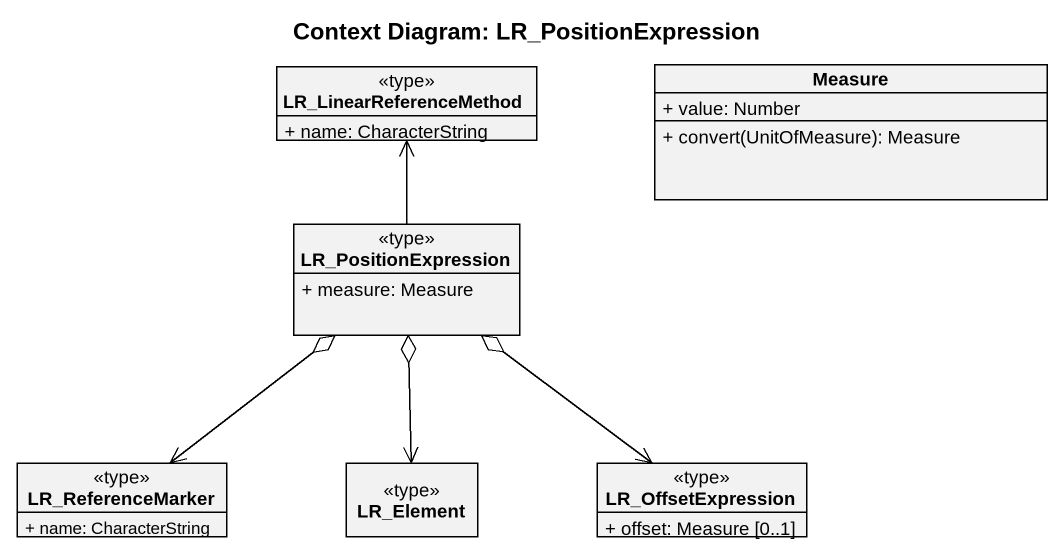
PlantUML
@startuml
title Context Diagram: LR_PositionExpression
hide circle
hide empty members
skinparam classAttributeIconSize 0
class LR_LinearReferenceMethod <<type>> {
  + name: CharacterString
}
class Measure {
  + value: Number
  + convert(UnitOfMeasure): Measure
}
class LR_PositionExpression <<type>> {
  + measure: Measure
}
class LR_ReferenceMarker <<type>> {
  + name: CharacterString
}
class LR_Element <<type>>
class LR_OffsetExpression <<type>> {
  + offset: Measure [0..1]
}
LR_PositionExpression -up-> LR_LinearReferenceMethod
LR_ReferenceMarker <-up-o LR_PositionExpression
LR_Element <-up-o LR_PositionExpression
LR_OffsetExpression <-up-o LR_PositionExpression
@enduml
